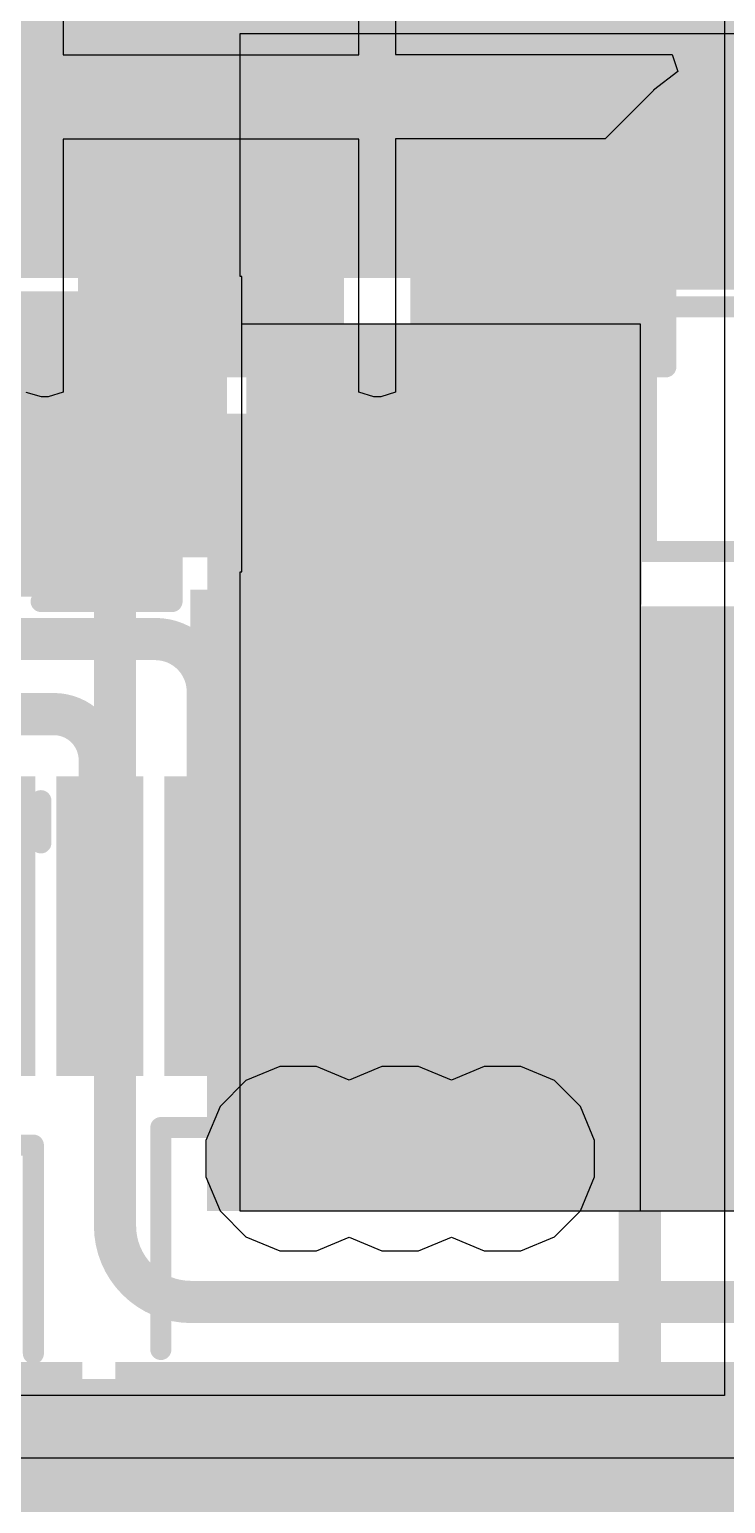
# Model space of a CAD drawing. Header units: inches. Extents: x -0.01 to 2.44, y -0.01 to 2.26.
# Drawn here: x 1.5214 to 1.6862, y 1.0444 to 1.3937 of the extents above; entities that cross this region are included whole.
import ezdxf

# ---------------------------------------------------------------- set-up
doc = ezdxf.new("R2010")
doc.units = ezdxf.units.IN
doc.header["$MEASUREMENT"] = 0
for name, color, linetype in [('Bottom Layer', 5, 'Continuous'), ('Bottom Overlay', 54, 'Continuous'), ('Bottom Paste', 16, 'Continuous'), ('Bottom Solder', 6, 'Continuous'), ('GROUND', 16, 'Continuous'), ('POWER', 76, 'Continuous'), ('SIGNAL1', 90, 'Continuous'), ('SIGNAL2', 156, 'Continuous'), ('Top Layer', 1, 'Continuous'), ('Top Overlay', 2, 'Continuous'), ('Top Paste', 8, 'Continuous'), ('Top Solder', 216, 'Continuous'), ('Via Holes', 16, 'Continuous')]:
    doc.layers.add(name, color=color, linetype=linetype)

# ---------------------------------------------------------------- blocks, each defined once
blk = doc.blocks.new('N___T___P___15')
at = {"layer": 'Top Layer'}
for points in [[(-0.0275, -0.0125), (-0.0275, 0.0125), (-0.009499999999999998, 0.0125), (-0.009500000000000001, -0.0125)], [(-0.0224998, -0.0717817), (0.0185002, -0.0717817), (0.0185002, 0.0124979), (-0.0224998, 0.0124979)], [(0.009499999999999998, -0.0125), (0.009500000000000001, 0.0125), (0.0275, 0.0125), (0.0275, -0.0125)]]:
    blk.add_hatch(color=1, dxfattribs=at).paths.add_polyline_path(points)
at = {"layer": 'Top Paste'}
for points in [[(-0.0275, -0.0125), (-0.0275, 0.0125), (-0.009499999999999998, 0.0125), (-0.009500000000000001, -0.0125)], [(0.009499999999999998, -0.0125), (0.009500000000000001, 0.0125), (0.0275, 0.0125), (0.0275, -0.0125)]]:
    blk.add_hatch(color=8, dxfattribs=at).paths.add_polyline_path(points)
blk = doc.blocks.new('TSSOP_20_B_29')
at = {"layer": 'Bottom Layer'}
for points in [[(-0.14173225, 0.1088583), (-0.14173225, 0.1214567), (-0.07874015, 0.1214567), (-0.07874015, 0.1088583)], [(0.07874015, 0.1088583), (0.07874015, 0.1214567), (0.14173225, 0.1214567), (0.14173225, 0.1088583)], [(-0.14173225, 0.0832677), (-0.14173225, 0.0958661), (-0.07874015, 0.0958661), (-0.07874015, 0.0832677)], [(0.07874015, 0.0832677), (0.07874015, 0.0958661), (0.14173225, 0.0958661), (0.14173225, 0.0832677)], [(-0.14173225, 0.0576772), (-0.14173225, 0.0702756), (-0.07874015, 0.0702756), (-0.07874015, 0.0576772)], [(0.07874015, 0.0576772), (0.07874015, 0.0702756), (0.14173225, 0.0702756), (0.14173225, 0.0576772)], [(-0.14173225, 0.0320866), (-0.14173225, 0.044685), (-0.07874015, 0.044685), (-0.07874015, 0.0320866)], [(0.07874015, 0.0320866), (0.07874015, 0.044685), (0.14173225, 0.044685), (0.14173225, 0.0320866)], [(-0.14173225, 0.006496100000000002), (-0.14173225, 0.0190945), (-0.07874015, 0.0190945), (-0.07874015, 0.006496099999999998)], [(0.07874015, 0.006496100000000002), (0.07874015, 0.0190945), (0.14173225, 0.0190945), (0.14173225, 0.006496099999999998)], [(-0.14173225, -0.0190945), (-0.14173225, -0.006496099999999998), (-0.07874015, -0.006496100000000002), (-0.07874015, -0.0190945)], [(0.07874015, -0.0190945), (0.07874015, -0.006496099999999998), (0.14173225, -0.006496100000000002), (0.14173225, -0.0190945)], [(-0.14173225, -0.044685), (-0.14173225, -0.0320866), (-0.07874015, -0.0320866), (-0.07874015, -0.044685)], [(0.07874015, -0.044685), (0.07874015, -0.0320866), (0.14173225, -0.0320866), (0.14173225, -0.044685)], [(-0.14173225, -0.0702756), (-0.14173225, -0.0576772), (-0.07874015, -0.0576772), (-0.07874015, -0.0702756)], [(0.07874015, -0.0702756), (0.07874015, -0.0576772), (0.14173225, -0.0576772), (0.14173225, -0.0702756)], [(-0.14173225, -0.0958661), (-0.14173225, -0.0832677), (-0.07874015, -0.0832677), (-0.07874015, -0.0958661)], [(0.07874015, -0.0958661), (0.07874015, -0.0832677), (0.14173225, -0.0832677), (0.14173225, -0.0958661)], [(-0.14173225, -0.1214567), (-0.14173225, -0.1088583), (-0.07874015, -0.1088583), (-0.07874015, -0.1214567)], [(0.07874015, -0.1214567), (0.07874015, -0.1088583), (0.14173225, -0.1088583), (0.14173225, -0.1214567)]]:
    blk.add_hatch(color=5, dxfattribs=at).paths.add_polyline_path(points)
at = {"layer": 'Bottom Overlay'}
blk.add_hatch(color=54, dxfattribs=at).paths.add_polyline_path([(-0.075063, -0.123), (-0.068063, -0.123), (-0.068063, -0.106), (-0.075063, -0.106)])
at = {"layer": 'Bottom Paste'}
for points in [[(-0.14173225, 0.1088583), (-0.14173225, 0.1214567), (-0.07874015, 0.1214567), (-0.07874015, 0.1088583)], [(0.07874015, 0.1088583), (0.07874015, 0.1214567), (0.14173225, 0.1214567), (0.14173225, 0.1088583)], [(-0.14173225, 0.0832677), (-0.14173225, 0.0958661), (-0.07874015, 0.0958661), (-0.07874015, 0.0832677)], [(0.07874015, 0.0832677), (0.07874015, 0.0958661), (0.14173225, 0.0958661), (0.14173225, 0.0832677)], [(-0.14173225, 0.0576772), (-0.14173225, 0.0702756), (-0.07874015, 0.0702756), (-0.07874015, 0.0576772)], [(0.07874015, 0.0576772), (0.07874015, 0.0702756), (0.14173225, 0.0702756), (0.14173225, 0.0576772)], [(-0.14173225, 0.0320866), (-0.14173225, 0.044685), (-0.07874015, 0.044685), (-0.07874015, 0.0320866)], [(0.07874015, 0.0320866), (0.07874015, 0.044685), (0.14173225, 0.044685), (0.14173225, 0.0320866)], [(-0.14173225, 0.006496100000000002), (-0.14173225, 0.0190945), (-0.07874015, 0.0190945), (-0.07874015, 0.006496099999999998)], [(0.07874015, 0.006496100000000002), (0.07874015, 0.0190945), (0.14173225, 0.0190945), (0.14173225, 0.006496099999999998)], [(-0.14173225, -0.0190945), (-0.14173225, -0.006496099999999998), (-0.07874015, -0.006496100000000002), (-0.07874015, -0.0190945)], [(0.07874015, -0.0190945), (0.07874015, -0.006496099999999998), (0.14173225, -0.006496100000000002), (0.14173225, -0.0190945)], [(-0.14173225, -0.044685), (-0.14173225, -0.0320866), (-0.07874015, -0.0320866), (-0.07874015, -0.044685)], [(0.07874015, -0.044685), (0.07874015, -0.0320866), (0.14173225, -0.0320866), (0.14173225, -0.044685)], [(-0.14173225, -0.0702756), (-0.14173225, -0.0576772), (-0.07874015, -0.0576772), (-0.07874015, -0.0702756)], [(0.07874015, -0.0702756), (0.07874015, -0.0576772), (0.14173225, -0.0576772), (0.14173225, -0.0702756)], [(-0.14173225, -0.0958661), (-0.14173225, -0.0832677), (-0.07874015, -0.0832677), (-0.07874015, -0.0958661)], [(0.07874015, -0.0958661), (0.07874015, -0.0832677), (0.14173225, -0.0832677), (0.14173225, -0.0958661)], [(-0.14173225, -0.1214567), (-0.14173225, -0.1088583), (-0.07874015, -0.1088583), (-0.07874015, -0.1214567)], [(0.07874015, -0.1214567), (0.07874015, -0.1088583), (0.14173225, -0.1088583), (0.14173225, -0.1214567)]]:
    blk.add_hatch(color=16, dxfattribs=at).paths.add_polyline_path(points)
at = {"layer": 'Bottom Solder'}
for points in [[(-0.14573225, 0.1048583), (-0.14573225, 0.1254567), (-0.07474015, 0.1254567), (-0.07474015, 0.1048583)], [(0.07474015, 0.1048583), (0.07474015, 0.1254567), (0.14573225, 0.1254567), (0.14573225, 0.1048583)], [(-0.14573225, 0.0792677), (-0.14573225, 0.0998661), (-0.07474015, 0.0998661), (-0.07474015, 0.0792677)], [(0.07474015, 0.0792677), (0.07474015, 0.0998661), (0.14573225, 0.0998661), (0.14573225, 0.0792677)], [(-0.14573225, 0.0536772), (-0.14573225, 0.0742756), (-0.07474015, 0.0742756), (-0.07474015, 0.0536772)], [(0.07474015, 0.0536772), (0.07474015, 0.0742756), (0.14573225, 0.0742756), (0.14573225, 0.0536772)], [(-0.14573225, 0.0280866), (-0.14573225, 0.048685), (-0.07474015, 0.048685), (-0.07474015, 0.0280866)], [(0.07474015, 0.0280866), (0.07474015, 0.048685), (0.14573225, 0.048685), (0.14573225, 0.0280866)], [(-0.14573225, 0.002496100000000002), (-0.14573225, 0.0230945), (-0.07474015, 0.0230945), (-0.07474015, 0.002496099999999998)], [(0.07474015, 0.002496100000000002), (0.07474015, 0.0230945), (0.14573225, 0.0230945), (0.14573225, 0.002496099999999998)], [(-0.14573225, -0.0230945), (-0.14573225, -0.002496099999999998), (-0.07474015, -0.002496100000000002), (-0.07474015, -0.0230945)], [(0.07474015, -0.0230945), (0.07474015, -0.002496099999999998), (0.14573225, -0.002496100000000002), (0.14573225, -0.0230945)], [(-0.14573225, -0.048685), (-0.14573225, -0.0280866), (-0.07474015, -0.0280866), (-0.07474015, -0.048685)], [(0.07474015, -0.048685), (0.07474015, -0.0280866), (0.14573225, -0.0280866), (0.14573225, -0.048685)], [(-0.14573225, -0.0742756), (-0.14573225, -0.0536772), (-0.07474015, -0.0536772), (-0.07474015, -0.0742756)], [(0.07474015, -0.0742756), (0.07474015, -0.0536772), (0.14573225, -0.0536772), (0.14573225, -0.0742756)], [(-0.14573225, -0.0998661), (-0.14573225, -0.0792677), (-0.07474015, -0.0792677), (-0.07474015, -0.0998661)], [(0.07474015, -0.0998661), (0.07474015, -0.0792677), (0.14573225, -0.0792677), (0.14573225, -0.0998661)], [(-0.14573225, -0.1254567), (-0.14573225, -0.1048583), (-0.07474015, -0.1048583), (-0.07474015, -0.1254567)], [(0.07474015, -0.1254567), (0.07474015, -0.1048583), (0.14573225, -0.1048583), (0.14573225, -0.1254567)]]:
    blk.add_hatch(color=6, dxfattribs=at).paths.add_polyline_path(points)
at = {"layer": 'Bottom Overlay'}
for points in [[(-0.0750631, 0.13, 0.005, 0.005, 0), (0.0769369, 0.13, 0.005, 0.005, 0)], [(-0.152563, -0.1115, 0.005, 0.005, 0), (-0.152563, -0.1215, 0.005, 0.005, 0)], [(-0.152563, -0.1115, 0.005, 0.005, 0), (-0.147563, -0.1164999, 0.005, 0.005, 0)], [(-0.147563, -0.1164999, 0.005, 0.005, 0), (-0.152563, -0.1215, 0.005, 0.005, 0)], [(-0.0750631, -0.13, 0.005, 0.005, 0), (0.0769369, -0.13, 0.005, 0.005, 0)]]:
    blk.add_lwpolyline(points, format="xyseb", dxfattribs=at)
for points in [[(-0.0763131, 0.13, 0.0025, 0.0025, 1), (-0.0738131, 0.13, 0.0025, 0.0025, 1)], [(0.0756869, 0.13, 0.0025, 0.0025, 1), (0.0781869, 0.13, 0.0025, 0.0025, 1)], [(-0.153813, -0.1115, 0.0025, 0.0025, 1), (-0.151313, -0.1115, 0.0025, 0.0025, 1)], [(-0.153813, -0.1115, 0.0025, 0.0025, 1), (-0.151313, -0.1115, 0.0025, 0.0025, 1)], [(-0.148813, -0.1164999, 0.0025, 0.0025, 1), (-0.146313, -0.1164999, 0.0025, 0.0025, 1)], [(-0.148813, -0.1164999, 0.0025, 0.0025, 1), (-0.146313, -0.1164999, 0.0025, 0.0025, 1)], [(-0.153813, -0.1215, 0.0025, 0.0025, 1), (-0.151313, -0.1215, 0.0025, 0.0025, 1)], [(-0.153813, -0.1215, 0.0025, 0.0025, 1), (-0.151313, -0.1215, 0.0025, 0.0025, 1)], [(-0.0763131, -0.13, 0.0025, 0.0025, 1), (-0.0738131, -0.13, 0.0025, 0.0025, 1)], [(0.0756869, -0.13, 0.0025, 0.0025, 1), (0.0781869, -0.13, 0.0025, 0.0025, 1)]]:
    blk.add_lwpolyline(points, format="xyseb", close=True, dxfattribs=at)
blk = doc.blocks.new('RES_0805_38')
at = {"layer": 'Top Layer'}
for points in [[(-0.06, 0.025), (-0.02, 0.025), (-0.02, -0.025), (-0.06, -0.025)], [(0.02, 0.025), (0.06, 0.025), (0.06, -0.025), (0.02, -0.025)]]:
    blk.add_hatch(color=1, dxfattribs=at).paths.add_polyline_path(points)
at = {"layer": 'Top Paste'}
for points in [[(-0.06, 0.025), (-0.02, 0.025), (-0.02, -0.025), (-0.06, -0.025)], [(0.02, 0.025), (0.06, 0.025), (0.06, -0.025), (0.02, -0.025)]]:
    blk.add_hatch(color=8, dxfattribs=at).paths.add_polyline_path(points)
at = {"layer": 'Top Solder'}
for points in [[(-0.064, 0.029), (-0.016, 0.029), (-0.016, -0.029), (-0.064, -0.029)], [(0.016, 0.029), (0.064, 0.029), (0.064, -0.029), (0.016, -0.029)]]:
    blk.add_hatch(color=216, dxfattribs=at).paths.add_polyline_path(points)
at = {"layer": 'Top Overlay'}
for points in [[(-0.064, -0.029, 0.005, 0.005, 0), (-0.064, 0.029, 0.005, 0.005, 0)], [(-0.064, 0.029, 0.005, 0.005, 0), (0.064, 0.029, 0.005, 0.005, 0)], [(0.064, -0.029, 0.005, 0.005, 0), (0.064, 0.029, 0.005, 0.005, 0)], [(-0.064, -0.029, 0.005, 0.005, 0), (0.064, -0.029, 0.005, 0.005, 0)]]:
    blk.add_lwpolyline(points, format="xyseb", dxfattribs=at)
for points in [[(-0.06525, 0.029, 0.0025, 0.0025, 1), (-0.06275, 0.029, 0.0025, 0.0025, 1)], [(-0.06525, 0.029, 0.0025, 0.0025, 1), (-0.06275, 0.029, 0.0025, 0.0025, 1)], [(0.06275, 0.029, 0.0025, 0.0025, 1), (0.06525, 0.029, 0.0025, 0.0025, 1)], [(0.06275, 0.029, 0.0025, 0.0025, 1), (0.06525, 0.029, 0.0025, 0.0025, 1)], [(-0.06525, -0.029, 0.0025, 0.0025, 1), (-0.06275, -0.029, 0.0025, 0.0025, 1)], [(-0.06525, -0.029, 0.0025, 0.0025, 1), (-0.06275, -0.029, 0.0025, 0.0025, 1)], [(0.06275, -0.029, 0.0025, 0.0025, 1), (0.06525, -0.029, 0.0025, 0.0025, 1)], [(0.06275, -0.029, 0.0025, 0.0025, 1), (0.06525, -0.029, 0.0025, 0.0025, 1)]]:
    blk.add_lwpolyline(points, format="xyseb", close=True, dxfattribs=at)
blk = doc.blocks.new('R___0805_40')
at = {"layer": 'Top Layer'}
for points in [[(-0.06, 0.025), (-0.02, 0.025), (-0.02, -0.025), (-0.06, -0.025)], [(0.02, 0.025), (0.06, 0.025), (0.06, -0.025), (0.02, -0.025)]]:
    blk.add_hatch(color=1, dxfattribs=at).paths.add_polyline_path(points)
at = {"layer": 'Top Paste'}
for points in [[(-0.06, 0.025), (-0.02, 0.025), (-0.02, -0.025), (-0.06, -0.025)], [(0.02, 0.025), (0.06, 0.025), (0.06, -0.025), (0.02, -0.025)]]:
    blk.add_hatch(color=8, dxfattribs=at).paths.add_polyline_path(points)
at = {"layer": 'Top Solder'}
for points in [[(-0.064, 0.029), (-0.016, 0.029), (-0.016, -0.029), (-0.064, -0.029)], [(0.016, 0.029), (0.064, 0.029), (0.064, -0.029), (0.016, -0.029)]]:
    blk.add_hatch(color=216, dxfattribs=at).paths.add_polyline_path(points)
at = {"layer": 'Top Overlay'}
for points in [[(-0.064, 0.029, 0.005, 0.005, 0), (-0.064, -0.029, 0.005, 0.005, 0)], [(0.064, 0.029, 0.005, 0.005, 0), (-0.064, 0.029, 0.005, 0.005, 0)], [(0.064, 0.029, 0.005, 0.005, 0), (0.064, -0.029, 0.005, 0.005, 0)], [(0.064, -0.029, 0.005, 0.005, 0), (-0.064, -0.029, 0.005, 0.005, 0)]]:
    blk.add_lwpolyline(points, format="xyseb", dxfattribs=at)
for points in [[(-0.06525, 0.029, 0.0025, 0.0025, 1), (-0.06275, 0.029, 0.0025, 0.0025, 1)], [(-0.06525, 0.029, 0.0025, 0.0025, 1), (-0.06275, 0.029, 0.0025, 0.0025, 1)], [(0.06275, 0.029, 0.0025, 0.0025, 1), (0.06525, 0.029, 0.0025, 0.0025, 1)], [(0.06275, 0.029, 0.0025, 0.0025, 1), (0.06525, 0.029, 0.0025, 0.0025, 1)], [(-0.06525, -0.029, 0.0025, 0.0025, 1), (-0.06275, -0.029, 0.0025, 0.0025, 1)], [(-0.06525, -0.029, 0.0025, 0.0025, 1), (-0.06275, -0.029, 0.0025, 0.0025, 1)], [(0.06275, -0.029, 0.0025, 0.0025, 1), (0.06525, -0.029, 0.0025, 0.0025, 1)], [(0.06275, -0.029, 0.0025, 0.0025, 1), (0.06525, -0.029, 0.0025, 0.0025, 1)]]:
    blk.add_lwpolyline(points, format="xyseb", close=True, dxfattribs=at)
blk = doc.blocks.new('RES_0805_B_43')
at = {"layer": 'Bottom Layer'}
for points in [[(-0.06, 0.025), (-0.02, 0.025), (-0.02, -0.025), (-0.06, -0.025)], [(0.02, 0.025), (0.06, 0.025), (0.06, -0.025), (0.02, -0.025)]]:
    blk.add_hatch(color=5, dxfattribs=at).paths.add_polyline_path(points)
at = {"layer": 'Bottom Paste'}
for points in [[(-0.06, 0.025), (-0.02, 0.025), (-0.02, -0.025), (-0.06, -0.025)], [(0.02, 0.025), (0.06, 0.025), (0.06, -0.025), (0.02, -0.025)]]:
    blk.add_hatch(color=16, dxfattribs=at).paths.add_polyline_path(points)
at = {"layer": 'Bottom Solder'}
for points in [[(-0.064, 0.029), (-0.016, 0.029), (-0.016, -0.029), (-0.064, -0.029)], [(0.016, 0.029), (0.064, 0.029), (0.064, -0.029), (0.016, -0.029)]]:
    blk.add_hatch(color=6, dxfattribs=at).paths.add_polyline_path(points)
at = {"layer": 'Bottom Overlay'}
for points in [[(-0.064, -0.029, 0.005, 0.005, 0), (-0.064, 0.029, 0.005, 0.005, 0)], [(0.064, 0.029, 0.005, 0.005, 0), (-0.064, 0.029, 0.005, 0.005, 0)], [(0.064, -0.029, 0.005, 0.005, 0), (0.064, 0.029, 0.005, 0.005, 0)], [(0.064, -0.029, 0.005, 0.005, 0), (-0.064, -0.029, 0.005, 0.005, 0)]]:
    blk.add_lwpolyline(points, format="xyseb", dxfattribs=at)
for points in [[(-0.06525, 0.029, 0.0025, 0.0025, 1), (-0.06275, 0.029, 0.0025, 0.0025, 1)], [(-0.06525, 0.029, 0.0025, 0.0025, 1), (-0.06275, 0.029, 0.0025, 0.0025, 1)], [(0.06275, 0.029, 0.0025, 0.0025, 1), (0.06525, 0.029, 0.0025, 0.0025, 1)], [(0.06275, 0.029, 0.0025, 0.0025, 1), (0.06525, 0.029, 0.0025, 0.0025, 1)], [(-0.06525, -0.029, 0.0025, 0.0025, 1), (-0.06275, -0.029, 0.0025, 0.0025, 1)], [(-0.06525, -0.029, 0.0025, 0.0025, 1), (-0.06275, -0.029, 0.0025, 0.0025, 1)], [(0.06275, -0.029, 0.0025, 0.0025, 1), (0.06525, -0.029, 0.0025, 0.0025, 1)], [(0.06275, -0.029, 0.0025, 0.0025, 1), (0.06525, -0.029, 0.0025, 0.0025, 1)]]:
    blk.add_lwpolyline(points, format="xyseb", close=True, dxfattribs=at)
blk = doc.blocks.new('RES_0805_B_45')
at = {"layer": 'Bottom Layer'}
for points in [[(-0.06, 0.025), (-0.02, 0.025), (-0.02, -0.025), (-0.06, -0.025)], [(0.02, 0.025), (0.06, 0.025), (0.06, -0.025), (0.02, -0.025)]]:
    blk.add_hatch(color=5, dxfattribs=at).paths.add_polyline_path(points)
at = {"layer": 'Bottom Paste'}
for points in [[(-0.06, 0.025), (-0.02, 0.025), (-0.02, -0.025), (-0.06, -0.025)], [(0.02, 0.025), (0.06, 0.025), (0.06, -0.025), (0.02, -0.025)]]:
    blk.add_hatch(color=16, dxfattribs=at).paths.add_polyline_path(points)
at = {"layer": 'Bottom Solder'}
for points in [[(-0.064, 0.029), (-0.016, 0.029), (-0.016, -0.029), (-0.064, -0.029)], [(0.016, 0.029), (0.064, 0.029), (0.064, -0.029), (0.016, -0.029)]]:
    blk.add_hatch(color=6, dxfattribs=at).paths.add_polyline_path(points)
at = {"layer": 'Bottom Overlay'}
for points in [[(-0.064, -0.029, 0.005, 0.005, 0), (-0.064, 0.029, 0.005, 0.005, 0)], [(0.064, 0.029, 0.005, 0.005, 0), (-0.064, 0.029, 0.005, 0.005, 0)], [(0.064, -0.029, 0.005, 0.005, 0), (0.064, 0.029, 0.005, 0.005, 0)], [(0.064, -0.029, 0.005, 0.005, 0), (-0.064, -0.029, 0.005, 0.005, 0)]]:
    blk.add_lwpolyline(points, format="xyseb", dxfattribs=at)
for points in [[(-0.06525, 0.029, 0.0025, 0.0025, 1), (-0.06275, 0.029, 0.0025, 0.0025, 1)], [(-0.06525, 0.029, 0.0025, 0.0025, 1), (-0.06275, 0.029, 0.0025, 0.0025, 1)], [(0.06275, 0.029, 0.0025, 0.0025, 1), (0.06525, 0.029, 0.0025, 0.0025, 1)], [(0.06275, 0.029, 0.0025, 0.0025, 1), (0.06525, 0.029, 0.0025, 0.0025, 1)], [(-0.06525, -0.029, 0.0025, 0.0025, 1), (-0.06275, -0.029, 0.0025, 0.0025, 1)], [(-0.06525, -0.029, 0.0025, 0.0025, 1), (-0.06275, -0.029, 0.0025, 0.0025, 1)], [(0.06275, -0.029, 0.0025, 0.0025, 1), (0.06525, -0.029, 0.0025, 0.0025, 1)], [(0.06275, -0.029, 0.0025, 0.0025, 1), (0.06525, -0.029, 0.0025, 0.0025, 1)]]:
    blk.add_lwpolyline(points, format="xyseb", close=True, dxfattribs=at)
blk = doc.blocks.new('TO_252_2L_80')
at = {"layer": 'Top Layer'}
blk.add_hatch(color=1, dxfattribs=at).paths.add_polyline_path([(-0.1377953, 0.2736221), (0.1377953, 0.2736221), (0.1377953, -0.0019685), (-0.1377953, -0.0019685)])
at = {"layer": 'Top Paste'}
blk.add_hatch(color=8, dxfattribs=at).paths.add_polyline_path([(-0.1377953, 0.2736221), (0.1377953, 0.2736221), (0.1377953, -0.0019685), (-0.1377953, -0.0019685)])
at = {"layer": 'Top Solder'}
blk.add_hatch(color=216, dxfattribs=at).paths.add_polyline_path([(-0.1417953, 0.2776221), (0.1417953, 0.2776221), (0.1417953, -0.0059685), (-0.1417953, -0.0059685)])
at = {"layer": 'Top Overlay'}
for points in [[(-0.130224, -0.008, 0.005, 0.005, 0), (-0.130224, -0.0573664, 0.005, 0.005, 0)], [(-0.11, -0.0573664, 0.005, 0.005, 0), (-0.130224, -0.0573664, 0.005, 0.005, 0)], [(-0.132, -0.129, 0.005, 0.005, 0), (-0.132, -0.139, 0.005, 0.005, 0)], [(-0.127, -0.134, 0.005, 0.005, 0), (-0.132, -0.129, 0.005, 0.005, 0)], [(-0.127, -0.134, 0.005, 0.005, 0), (-0.132, -0.139, 0.005, 0.005, 0)]]:
    blk.add_lwpolyline(points, format="xyseb", dxfattribs=at)
for points in [[(-0.131474, -0.008, 0.0025, 0.0025, 1), (-0.128974, -0.008, 0.0025, 0.0025, 1)], [(-0.131474, -0.0573664, 0.0025, 0.0025, 1), (-0.128974, -0.0573664, 0.0025, 0.0025, 1)], [(-0.131474, -0.0573664, 0.0025, 0.0025, 1), (-0.128974, -0.0573664, 0.0025, 0.0025, 1)], [(-0.13325, -0.129, 0.0025, 0.0025, 1), (-0.13075, -0.129, 0.0025, 0.0025, 1)], [(-0.13325, -0.129, 0.0025, 0.0025, 1), (-0.13075, -0.129, 0.0025, 0.0025, 1)], [(-0.12825, -0.134, 0.0025, 0.0025, 1), (-0.12575, -0.134, 0.0025, 0.0025, 1)], [(-0.12825, -0.134, 0.0025, 0.0025, 1), (-0.12575, -0.134, 0.0025, 0.0025, 1)], [(-0.13325, -0.139, 0.0025, 0.0025, 1), (-0.13075, -0.139, 0.0025, 0.0025, 1)], [(-0.13325, -0.139, 0.0025, 0.0025, 1), (-0.13075, -0.139, 0.0025, 0.0025, 1)]]:
    blk.add_lwpolyline(points, format="xyseb", close=True, dxfattribs=at)
blk = doc.blocks.new('TO_252_2L_81')
at = {"layer": 'Top Layer'}
for points in [[(-0.1377953, 0.2736221), (0.1377953, 0.2736221), (0.1377953, -0.0019685), (-0.1377953, -0.0019685)], [(0.06102365, -0.0866142), (0.12007875, -0.0866142), (0.12007875, -0.1850394), (0.06102365, -0.1850394)]]:
    blk.add_hatch(color=1, dxfattribs=at).paths.add_polyline_path(points)
at = {"layer": 'Top Paste'}
for points in [[(-0.1377953, 0.2736221), (0.1377953, 0.2736221), (0.1377953, -0.0019685), (-0.1377953, -0.0019685)], [(0.06102365, -0.0866142), (0.12007875, -0.0866142), (0.12007875, -0.1850394), (0.06102365, -0.1850394)]]:
    blk.add_hatch(color=8, dxfattribs=at).paths.add_polyline_path(points)
at = {"layer": 'Top Solder'}
for points in [[(-0.1417953, 0.2776221), (0.1417953, 0.2776221), (0.1417953, -0.0059685), (-0.1417953, -0.0059685)], [(0.05702365, -0.0826142), (0.12407875, -0.0826142), (0.12407875, -0.1890394), (0.05702365, -0.1890394)]]:
    blk.add_hatch(color=216, dxfattribs=at).paths.add_polyline_path(points)
at = {"layer": 'Top Overlay'}
for points in [[(0.1310464, -0.0089408, 0.005, 0.005, 0), (0.1310464, -0.0615264, 0.005, 0.005, 0)], [(0.1310464, -0.0615264, 0.005, 0.005, 0), (0.11, -0.0615264, 0.005, 0.005, 0)], [(0.053, -0.064, 0.005, 0.005, 0), (-0.056, -0.064, 0.005, 0.005, 0)]]:
    blk.add_lwpolyline(points, format="xyseb", dxfattribs=at)
for points in [[(0.1297964, -0.0089408, 0.0025, 0.0025, 1), (0.1322964, -0.0089408, 0.0025, 0.0025, 1)], [(0.10875, -0.0615264, 0.0025, 0.0025, 1), (0.11125, -0.0615264, 0.0025, 0.0025, 1)], [(0.1297964, -0.0615264, 0.0025, 0.0025, 1), (0.1322964, -0.0615264, 0.0025, 0.0025, 1)], [(0.1297964, -0.0615264, 0.0025, 0.0025, 1), (0.1322964, -0.0615264, 0.0025, 0.0025, 1)], [(0.05175, -0.064, 0.0025, 0.0025, 1), (0.05425, -0.064, 0.0025, 0.0025, 1)]]:
    blk.add_lwpolyline(points, format="xyseb", close=True, dxfattribs=at)
blk = doc.blocks.new('C___0603_B_113')
at = {"layer": 'Bottom Layer'}
for points in [[(-0.045, -0.0175), (-0.045, 0.0175), (-0.015, 0.0175), (-0.015, -0.0175)], [(0.015, -0.0175), (0.015, 0.0175), (0.045, 0.0175), (0.045, -0.0175)]]:
    blk.add_hatch(color=5, dxfattribs=at).paths.add_polyline_path(points)
at = {"layer": 'Bottom Paste'}
for points in [[(-0.045, -0.0175), (-0.045, 0.0175), (-0.015, 0.0175), (-0.015, -0.0175)], [(0.015, -0.0175), (0.015, 0.0175), (0.045, 0.0175), (0.045, -0.0175)]]:
    blk.add_hatch(color=16, dxfattribs=at).paths.add_polyline_path(points)
at = {"layer": 'Bottom Solder'}
for points in [[(-0.0473622, -0.0198622), (-0.0473622, 0.0198622), (-0.0126378, 0.0198622), (-0.0126378, -0.0198622)], [(0.0126378, -0.0198622), (0.0126378, 0.0198622), (0.0473622, 0.0198622), (0.0473622, -0.0198622)]]:
    blk.add_hatch(color=6, dxfattribs=at).paths.add_polyline_path(points)
at = {"layer": 'Bottom Overlay'}
for points in [[(-0.018, 0.021, 0.005, 0.005, 0), (-0.049, 0.021, 0.005, 0.005, 0)], [(-0.049, 0.021, 0.005, 0.005, 0), (-0.049, -0.021, 0.005, 0.005, 0)], [(0.049, 0.021, 0.005, 0.005, 0), (0.018, 0.021, 0.005, 0.005, 0)], [(0.049, 0.021, 0.005, 0.005, 0), (0.049, -0.021, 0.005, 0.005, 0)], [(-0.018, -0.021, 0.005, 0.005, 0), (-0.049, -0.021, 0.005, 0.005, 0)], [(0.049, -0.021, 0.005, 0.005, 0), (0.018, -0.021, 0.005, 0.005, 0)]]:
    blk.add_lwpolyline(points, format="xyseb", dxfattribs=at)
for points in [[(-0.05025, 0.021, 0.0025, 0.0025, 1), (-0.04775, 0.021, 0.0025, 0.0025, 1)], [(-0.05025, 0.021, 0.0025, 0.0025, 1), (-0.04775, 0.021, 0.0025, 0.0025, 1)], [(-0.01925, 0.021, 0.0025, 0.0025, 1), (-0.01675, 0.021, 0.0025, 0.0025, 1)], [(0.01675, 0.021, 0.0025, 0.0025, 1), (0.01925, 0.021, 0.0025, 0.0025, 1)], [(0.04775, 0.021, 0.0025, 0.0025, 1), (0.05025, 0.021, 0.0025, 0.0025, 1)], [(0.04775, 0.021, 0.0025, 0.0025, 1), (0.05025, 0.021, 0.0025, 0.0025, 1)], [(-0.05025, -0.021, 0.0025, 0.0025, 1), (-0.04775, -0.021, 0.0025, 0.0025, 1)], [(-0.05025, -0.021, 0.0025, 0.0025, 1), (-0.04775, -0.021, 0.0025, 0.0025, 1)], [(-0.01925, -0.021, 0.0025, 0.0025, 1), (-0.01675, -0.021, 0.0025, 0.0025, 1)], [(0.01675, -0.021, 0.0025, 0.0025, 1), (0.01925, -0.021, 0.0025, 0.0025, 1)], [(0.04775, -0.021, 0.0025, 0.0025, 1), (0.05025, -0.021, 0.0025, 0.0025, 1)], [(0.04775, -0.021, 0.0025, 0.0025, 1), (0.05025, -0.021, 0.0025, 0.0025, 1)]]:
    blk.add_lwpolyline(points, format="xyseb", close=True, dxfattribs=at)
blk = doc.blocks.new('C___0603_B_114')
at = {"layer": 'Bottom Layer'}
for points in [[(-0.045, -0.0175), (-0.045, 0.0175), (-0.015, 0.0175), (-0.015, -0.0175)], [(0.015, -0.0175), (0.015, 0.0175), (0.045, 0.0175), (0.045, -0.0175)]]:
    blk.add_hatch(color=5, dxfattribs=at).paths.add_polyline_path(points)
at = {"layer": 'Bottom Paste'}
for points in [[(-0.045, -0.0175), (-0.045, 0.0175), (-0.015, 0.0175), (-0.015, -0.0175)], [(0.015, -0.0175), (0.015, 0.0175), (0.045, 0.0175), (0.045, -0.0175)]]:
    blk.add_hatch(color=16, dxfattribs=at).paths.add_polyline_path(points)
at = {"layer": 'Bottom Solder'}
for points in [[(-0.0473622, -0.0198622), (-0.0473622, 0.0198622), (-0.0126378, 0.0198622), (-0.0126378, -0.0198622)], [(0.0126378, -0.0198622), (0.0126378, 0.0198622), (0.0473622, 0.0198622), (0.0473622, -0.0198622)]]:
    blk.add_hatch(color=6, dxfattribs=at).paths.add_polyline_path(points)
at = {"layer": 'Bottom Overlay'}
for points in [[(-0.018, 0.021, 0.005, 0.005, 0), (-0.049, 0.021, 0.005, 0.005, 0)], [(-0.049, 0.021, 0.005, 0.005, 0), (-0.049, -0.021, 0.005, 0.005, 0)], [(0.049, 0.021, 0.005, 0.005, 0), (0.018, 0.021, 0.005, 0.005, 0)], [(0.049, 0.021, 0.005, 0.005, 0), (0.049, -0.021, 0.005, 0.005, 0)], [(-0.018, -0.021, 0.005, 0.005, 0), (-0.049, -0.021, 0.005, 0.005, 0)], [(0.049, -0.021, 0.005, 0.005, 0), (0.018, -0.021, 0.005, 0.005, 0)]]:
    blk.add_lwpolyline(points, format="xyseb", dxfattribs=at)
for points in [[(-0.05025, 0.021, 0.0025, 0.0025, 1), (-0.04775, 0.021, 0.0025, 0.0025, 1)], [(-0.05025, 0.021, 0.0025, 0.0025, 1), (-0.04775, 0.021, 0.0025, 0.0025, 1)], [(-0.01925, 0.021, 0.0025, 0.0025, 1), (-0.01675, 0.021, 0.0025, 0.0025, 1)], [(0.01675, 0.021, 0.0025, 0.0025, 1), (0.01925, 0.021, 0.0025, 0.0025, 1)], [(0.04775, 0.021, 0.0025, 0.0025, 1), (0.05025, 0.021, 0.0025, 0.0025, 1)], [(0.04775, 0.021, 0.0025, 0.0025, 1), (0.05025, 0.021, 0.0025, 0.0025, 1)], [(-0.05025, -0.021, 0.0025, 0.0025, 1), (-0.04775, -0.021, 0.0025, 0.0025, 1)], [(-0.05025, -0.021, 0.0025, 0.0025, 1), (-0.04775, -0.021, 0.0025, 0.0025, 1)], [(-0.01925, -0.021, 0.0025, 0.0025, 1), (-0.01675, -0.021, 0.0025, 0.0025, 1)], [(0.01675, -0.021, 0.0025, 0.0025, 1), (0.01925, -0.021, 0.0025, 0.0025, 1)], [(0.04775, -0.021, 0.0025, 0.0025, 1), (0.05025, -0.021, 0.0025, 0.0025, 1)], [(0.04775, -0.021, 0.0025, 0.0025, 1), (0.05025, -0.021, 0.0025, 0.0025, 1)]]:
    blk.add_lwpolyline(points, format="xyseb", close=True, dxfattribs=at)

msp = doc.modelspace()

# ---------------------------------------------------------------- hatches: boundary and pattern name
at = {"layer": 'Bottom Layer'}
h = msp.add_hatch(color=5, dxfattribs=at)
edge = h.paths.add_edge_path()
edge.add_arc((1.585, 1.1261256), 0.011811, 0, 360)
h = msp.add_hatch(color=5, dxfattribs=at)
edge = h.paths.add_edge_path()
edge.add_arc((1.609209, 1.1261256), 0.011811, 0, 360)
h = msp.add_hatch(color=5, dxfattribs=at)
edge = h.paths.add_edge_path()
edge.add_arc((1.633418, 1.1261256), 0.011811, 0, 360)
at = {"layer": 'GROUND'}
h = msp.add_hatch(color=16, dxfattribs=at)
edge = h.paths.add_edge_path()
edge.add_arc((1.585, 1.1261256), 0.011811, 0, 360)
h = msp.add_hatch(color=16, dxfattribs=at)
edge = h.paths.add_edge_path()
edge.add_arc((1.609209, 1.1261256), 0.011811, 0, 360)
h = msp.add_hatch(color=16, dxfattribs=at)
edge = h.paths.add_edge_path()
edge.add_arc((1.633418, 1.1261256), 0.011811, 0, 360)
at = {"layer": 'POWER'}
h = msp.add_hatch(color=76, dxfattribs=at)
edge = h.paths.add_edge_path()
edge.add_arc((1.585, 1.1261256), 0.011811, 0, 360)
h = msp.add_hatch(color=76, dxfattribs=at)
edge = h.paths.add_edge_path()
edge.add_arc((1.609209, 1.1261256), 0.011811, 0, 360)
h = msp.add_hatch(color=76, dxfattribs=at)
edge = h.paths.add_edge_path()
edge.add_arc((1.633418, 1.1261256), 0.011811, 0, 360)
at = {"layer": 'SIGNAL1'}
h = msp.add_hatch(color=90, dxfattribs=at)
edge = h.paths.add_edge_path()
edge.add_arc((1.585, 1.1261256), 0.011811, 0, 360)
h = msp.add_hatch(color=90, dxfattribs=at)
edge = h.paths.add_edge_path()
edge.add_arc((1.609209, 1.1261256), 0.011811, 0, 360)
h = msp.add_hatch(color=90, dxfattribs=at)
edge = h.paths.add_edge_path()
edge.add_arc((1.633418, 1.1261256), 0.011811, 0, 360)
at = {"layer": 'SIGNAL2'}
h = msp.add_hatch(color=156, dxfattribs=at)
edge = h.paths.add_edge_path()
edge.add_arc((1.585, 1.1261256), 0.011811, 0, 360)
h = msp.add_hatch(color=156, dxfattribs=at)
edge = h.paths.add_edge_path()
edge.add_arc((1.609209, 1.1261256), 0.011811, 0, 360)
h = msp.add_hatch(color=156, dxfattribs=at)
edge = h.paths.add_edge_path()
edge.add_arc((1.633418, 1.1261256), 0.011811, 0, 360)
at = {"layer": 'Top Layer'}
for points in [[(1.4490404, 1.3348425), (1.6871102, 1.3348425), (1.6871102, 1.4037019), (1.4490404, 1.4037019)], [(1.626, 1.3320456), (1.758892, 1.3320456), (1.758892, 1.3927604), (1.626, 1.3927604)], [(1.5727188, 1.1585827), (1.666, 1.1585827), (1.666, 1.3239999), (1.5727188, 1.3239999)], [(1.5634646, 1.1137008), (1.6949204, 1.1137008), (1.6949204, 1.2570078), (1.5634646, 1.2570078)], [(1.2542795, 0.7983464), (1.8313387, 0.7983464), (1.8313387, 1.073937), (1.2542795, 1.073937)]]:
    msp.add_hatch(color=1, dxfattribs=at).paths.add_polyline_path(points)
h = msp.add_hatch(color=1, dxfattribs=at)
edge = h.paths.add_edge_path()
edge.add_arc((1.585, 1.1261256), 0.011811, 0, 360)
h = msp.add_hatch(color=1, dxfattribs=at)
edge = h.paths.add_edge_path()
edge.add_arc((1.609209, 1.1261256), 0.011811, 0, 360)
h = msp.add_hatch(color=1, dxfattribs=at)
edge = h.paths.add_edge_path()
edge.add_arc((1.633418, 1.1261256), 0.011811, 0, 360)
at = {"layer": 'Via Holes'}
h = msp.add_hatch(color=7, dxfattribs=at)
edge = h.paths.add_edge_path()
edge.add_arc((1.585, 1.1261256), 0.0059055, 0, 360)
h = msp.add_hatch(color=7, dxfattribs=at)
edge = h.paths.add_edge_path()
edge.add_arc((1.609209, 1.1261256), 0.0059055, 0, 360)
h = msp.add_hatch(color=7, dxfattribs=at)
edge = h.paths.add_edge_path()
edge.add_arc((1.633418, 1.1261256), 0.0059055, 0, 360)

# ---------------------------------------------------------------- linework, layer by layer
at = {"layer": 'Bottom Layer'}
for p, q in [((1.5293701, 1.4477604), (1.5293701, 1.3877604)), ((1.5993701, 1.3877604), (1.5993701, 1.4477604)), ((1.6081103, 1.4477875), (1.6081103, 1.3877875)), ((1.5293701, 1.3877604), (1.5993701, 1.3877604)), ((1.6081103, 1.3877875), (1.6735964, 1.3877875)), ((1.6735964, 1.3877875), (1.6749542, 1.3837875)), ((1.6749542, 1.3837875), (1.6691534, 1.3793363)), ((1.6692271, 1.3792589), (1.6577558, 1.3677875)), ((1.6691534, 1.3793363), (1.6692274, 1.3792622)), ((1.6692274, 1.3792622), (1.6692271, 1.3792589)), ((1.5993701, 1.3677604), (1.5293701, 1.3677604)), ((1.5293701, 1.3677604), (1.5293701, 1.3077605)), ((1.5993701, 1.3077605), (1.5993701, 1.3677604)), ((1.6577558, 1.3677875), (1.6081103, 1.3677875)), ((1.6081103, 1.3677875), (1.6081103, 1.3098828)), ((1.5241877, 1.3066654), (1.5206299, 1.3077333)), ((1.5258236, 1.3066654), (1.5241877, 1.3066654)), ((1.5293701, 1.3077605), (1.5258236, 1.3066654)), ((1.6029166, 1.3066654), (1.5993701, 1.3077605)), ((1.604575, 1.3066654), (1.6029166, 1.3066654)), ((1.6081102, 1.3077876), (1.604575, 1.3066654)), ((1.6081103, 1.3098828), (1.6081102, 1.3077876))]:
    msp.add_line(p, q, dxfattribs=at)
for points in [[(1.6800416, 1.3684445, 0.01, 0.01, -0.1988698689702487), (1.7023587, 1.3776864, 0.01, 0.01, 0)], [(1.6631103, 1.3515131, 0.01, 0.01, 0), (1.6800416, 1.3684445, 0.01, 0.01, 0)], [(1.6431103, 1.3377875, 0.01, 0.01, 0), (1.6631103, 1.3515131, 0.01, 0.01, 0)], [(1.5643701, 1.3377604, 0.01, 0.01, 0), (1.5654568, 1.3377604, 0.01, 0.01, 0)], [(1.5654568, 1.3377604, 0.01, 0.01, 0), (1.5804568, 1.3227604, 0.01, 0.01, 0)], [(1.6431103, 1.3377875, 0.01, 0.01, 0), (1.645, 1.3358978, 0.01, 0.01, 0)], [(1.645, 1.2791654, 0.01, 0.01, 0), (1.645, 1.3358978, 0.01, 0.01, 0)], [(1.5804568, 1.2791654, 0.01, 0.01, 0), (1.5804568, 1.3227604, 0.01, 0.01, 0)], [(1.5361417, 1.2791654, 0.01, 0.01, 0), (1.5804568, 1.2791654, 0.01, 0.01, 0)], [(1.5804568, 1.2791654, 0.01, 0.01, 0), (1.585, 1.2791654, 0.01, 0.01, 0)], [(1.585, 1.2791654, 0.01, 0.01, -0.4142135623730951), (1.5892047, 1.2749607, 0.01, 0.01, 0)], [(1.6392036, 1.2666654, 0.01, 0.01, 0), (1.645, 1.2791654, 0.01, 0.01, 0)], [(1.5892047, 1.1812362, 0.01, 0.01, 0), (1.5892047, 1.2749607, 0.01, 0.01, 0)], [(1.633564, 1.2643549, 0.01, 0.01, 0), (1.6390612, 1.2666037, 0.01, 0.01, 0)], [(1.6390612, 1.2666037, 0.01, 0.01, 0), (1.6392036, 1.2666654, 0.01, 0.01, 0)], [(1.6147953, 1.2363989, 0.01, 0.01, -0.3045475078314062), (1.633564, 1.264355, 0.01, 0.01, 0)], [(1.5109484, 1.24928, 0.01, 0.01, 0), (1.5511592, 1.24928, 0.01, 0.01, 0)], [(1.5511592, 1.24928, 0.01, 0.01, -0.4142135623730951), (1.5636142, 1.236825, 0.01, 0.01, 0)], [(1.5636142, 1.1812362, 0.01, 0.01, 0), (1.5636142, 1.236825, 0.01, 0.01, 0)], [(1.6147953, 1.1812362, 0.01, 0.01, 0), (1.6147953, 1.2363989, 0.01, 0.01, 0)], [(1.6403858, 1.2255462, 0.01, 0.01, -0.4142135623730951), (1.6528408, 1.2380012, 0.01, 0.01, 0)], [(1.6528408, 1.2380012, 0.01, 0.01, 0), (1.7110868, 1.2380012, 0.01, 0.01, 0)], [(1.430327, 1.2314924, 0.01, 0.01, 0), (1.5271328, 1.2314924, 0.01, 0.01, 0)], [(1.5271328, 1.2314924, 0.01, 0.01, -0.4142135623730951), (1.5380236, 1.2206016, 0.01, 0.01, 0)], [(1.6403858, 1.1812362, 0.01, 0.01, 0), (1.6403858, 1.2255462, 0.01, 0.01, 0)], [(1.5380236, 1.1812362, 0.01, 0.01, 0), (1.5380236, 1.2206016, 0.01, 0.01, 0)], [(1.6659764, 1.077803, 0.01, 0.01, 0), (1.6659764, 1.1812362, 0.01, 0.01, 0)], [(1.6659764, 1.077803, 0.01, 0.01, -0.4142135623730951), (1.6496302, 1.0614568, 0.01, 0.01, 0)], [(1.4363109, 1.0614568, 0.01, 0.01, 0), (1.6496302, 1.0614568, 0.01, 0.01, 0)], [(1.6915669, 1.0495625, 0.01, 0.01, -0.4142135623730951), (1.6751474, 1.033143, 0.01, 0.01, 0)]]:
    msp.add_lwpolyline(points, format="xyseb", dxfattribs=at)
for points in [[(1.6775416, 1.3684445, 0.005, 0.005, 1), (1.6825416, 1.3684445, 0.005, 0.005, 1)], [(1.6775416, 1.3684445, 0.005, 0.005, 1), (1.6825416, 1.3684445, 0.005, 0.005, 1)], [(1.6606103, 1.3515131, 0.005, 0.005, 1), (1.6656103, 1.3515131, 0.005, 0.005, 1)], [(1.6606103, 1.3515131, 0.005, 0.005, 1), (1.6656103, 1.3515131, 0.005, 0.005, 1)], [(1.5618701, 1.3377604, 0.005, 0.005, 1), (1.5668701, 1.3377604, 0.005, 0.005, 1)], [(1.5629568, 1.3377604, 0.005, 0.005, 1), (1.5679568, 1.3377604, 0.005, 0.005, 1)], [(1.5629568, 1.3377604, 0.005, 0.005, 1), (1.5679568, 1.3377604, 0.005, 0.005, 1)], [(1.6406103, 1.3377875, 0.005, 0.005, 1), (1.6456103, 1.3377875, 0.005, 0.005, 1)], [(1.6406103, 1.3377875, 0.005, 0.005, 1), (1.6456103, 1.3377875, 0.005, 0.005, 1)], [(1.6425, 1.3358978, 0.005, 0.005, 1), (1.6475, 1.3358978, 0.005, 0.005, 1)], [(1.6425, 1.3358978, 0.005, 0.005, 1), (1.6475, 1.3358978, 0.005, 0.005, 1)], [(1.5779568, 1.3227604, 0.005, 0.005, 1), (1.5829568, 1.3227604, 0.005, 0.005, 1)], [(1.5779568, 1.3227604, 0.005, 0.005, 1), (1.5829568, 1.3227604, 0.005, 0.005, 1)], [(1.5336417, 1.2791654, 0.005, 0.005, 1), (1.5386417, 1.2791654, 0.005, 0.005, 1)], [(1.5779568, 1.2791654, 0.005, 0.005, 1), (1.5829568, 1.2791654, 0.005, 0.005, 1)], [(1.5779568, 1.2791654, 0.005, 0.005, 1), (1.5829568, 1.2791654, 0.005, 0.005, 1)], [(1.5779568, 1.2791654, 0.005, 0.005, 1), (1.5829568, 1.2791654, 0.005, 0.005, 1)], [(1.5825, 1.2791654, 0.005, 0.005, 1), (1.5875, 1.2791654, 0.005, 0.005, 1)], [(1.5825, 1.2791654, 0.005, 0.005, 1), (1.5875, 1.2791654, 0.005, 0.005, 1)], [(1.6425, 1.2791654, 0.005, 0.005, 1), (1.6475, 1.2791654, 0.005, 0.005, 1)], [(1.6425, 1.2791654, 0.005, 0.005, 1), (1.6475, 1.2791654, 0.005, 0.005, 1)], [(1.5867047, 1.2749607, 0.005, 0.005, 1), (1.5917047, 1.2749607, 0.005, 0.005, 1)], [(1.5867047, 1.2749607, 0.005, 0.005, 1), (1.5917047, 1.2749607, 0.005, 0.005, 1)], [(1.6365612, 1.2666037, 0.005, 0.005, 1), (1.6415612, 1.2666037, 0.005, 0.005, 1)], [(1.6365612, 1.2666037, 0.005, 0.005, 1), (1.6415612, 1.2666037, 0.005, 0.005, 1)], [(1.6367036, 1.2666654, 0.005, 0.005, 1), (1.6417036, 1.2666654, 0.005, 0.005, 1)], [(1.6367036, 1.2666654, 0.005, 0.005, 1), (1.6417036, 1.2666654, 0.005, 0.005, 1)], [(1.631064, 1.264355, 0.005, 0.005, 1), (1.636064, 1.264355, 0.005, 0.005, 1)], [(1.631064, 1.2643549, 0.005, 0.005, 1), (1.636064, 1.2643549, 0.005, 0.005, 1)], [(1.5486592, 1.24928, 0.005, 0.005, 1), (1.5536592, 1.24928, 0.005, 0.005, 1)], [(1.5486592, 1.24928, 0.005, 0.005, 1), (1.5536592, 1.24928, 0.005, 0.005, 1)], [(1.5611142, 1.236825, 0.005, 0.005, 1), (1.5661142, 1.236825, 0.005, 0.005, 1)], [(1.5611142, 1.236825, 0.005, 0.005, 1), (1.5661142, 1.236825, 0.005, 0.005, 1)], [(1.6122953, 1.2363989, 0.005, 0.005, 1), (1.6172953, 1.2363989, 0.005, 0.005, 1)], [(1.6122953, 1.2363989, 0.005, 0.005, 1), (1.6172953, 1.2363989, 0.005, 0.005, 1)], [(1.6503408, 1.2380012, 0.005, 0.005, 1), (1.6553408, 1.2380012, 0.005, 0.005, 1)], [(1.6503408, 1.2380012, 0.005, 0.005, 1), (1.6553408, 1.2380012, 0.005, 0.005, 1)], [(1.5246328, 1.2314924, 0.005, 0.005, 1), (1.5296328, 1.2314924, 0.005, 0.005, 1)], [(1.5246328, 1.2314924, 0.005, 0.005, 1), (1.5296328, 1.2314924, 0.005, 0.005, 1)], [(1.6378858, 1.2255462, 0.005, 0.005, 1), (1.6428858, 1.2255462, 0.005, 0.005, 1)], [(1.6378858, 1.2255462, 0.005, 0.005, 1), (1.6428858, 1.2255462, 0.005, 0.005, 1)], [(1.5355236, 1.2206016, 0.005, 0.005, 1), (1.5405236, 1.2206016, 0.005, 0.005, 1)], [(1.5355236, 1.2206016, 0.005, 0.005, 1), (1.5405236, 1.2206016, 0.005, 0.005, 1)], [(1.5355236, 1.1812362, 0.005, 0.005, 1), (1.5405236, 1.1812362, 0.005, 0.005, 1)], [(1.5611142, 1.1812362, 0.005, 0.005, 1), (1.5661142, 1.1812362, 0.005, 0.005, 1)], [(1.5867047, 1.1812362, 0.005, 0.005, 1), (1.5917047, 1.1812362, 0.005, 0.005, 1)], [(1.6122953, 1.1812362, 0.005, 0.005, 1), (1.6172953, 1.1812362, 0.005, 0.005, 1)], [(1.6378858, 1.1812362, 0.005, 0.005, 1), (1.6428858, 1.1812362, 0.005, 0.005, 1)], [(1.6634764, 1.1812362, 0.005, 0.005, 1), (1.6684764, 1.1812362, 0.005, 0.005, 1)], [(1.6634764, 1.077803, 0.005, 0.005, 1), (1.6684764, 1.077803, 0.005, 0.005, 1)], [(1.6634764, 1.077803, 0.005, 0.005, 1), (1.6684764, 1.077803, 0.005, 0.005, 1)], [(1.6471302, 1.0614568, 0.005, 0.005, 1), (1.6521302, 1.0614568, 0.005, 0.005, 1)], [(1.6471302, 1.0614568, 0.005, 0.005, 1), (1.6521302, 1.0614568, 0.005, 0.005, 1)]]:
    msp.add_lwpolyline(points, format="xyseb", close=True, dxfattribs=at)
at = {"layer": 'GROUND'}
for p, q in [((1.5806615, 1.1479366), (1.5726451, 1.1446161)), ((1.5893385, 1.1479366), (1.5806615, 1.1479366)), ((1.5971045, 1.1447198), (1.5893385, 1.1479366)), ((1.6048705, 1.1479366), (1.5971045, 1.1447198)), ((1.6135475, 1.1479366), (1.6048705, 1.1479366)), ((1.6213135, 1.1447198), (1.6135475, 1.1479366)), ((1.6290795, 1.1479366), (1.6213135, 1.1447198)), ((1.6377565, 1.1479366), (1.6290795, 1.1479366)), ((1.6457729, 1.1446161), (1.6377565, 1.1479366)), ((1.5726451, 1.1446161), (1.5665095, 1.1384805)), ((1.6519085, 1.1384805), (1.6457729, 1.1446161)), ((1.5665095, 1.1384805), (1.563189, 1.1304641)), ((1.655229, 1.1304641), (1.6519085, 1.1384805)), ((1.563189, 1.1304641), (1.563189, 1.1217871)), ((1.655229, 1.1217871), (1.655229, 1.1304641)), ((1.563189, 1.1217871), (1.5665095, 1.1137707)), ((1.6519085, 1.1137707), (1.655229, 1.1217871)), ((1.5665095, 1.1137707), (1.5726451, 1.1076351)), ((1.6457729, 1.1076351), (1.6519085, 1.1137707)), ((1.5726451, 1.1076351), (1.5806615, 1.1043146)), ((1.5893385, 1.1043146), (1.5971045, 1.1075314)), ((1.5971045, 1.1075314), (1.6048705, 1.1043146)), ((1.6135475, 1.1043146), (1.6213135, 1.1075314)), ((1.6213135, 1.1075314), (1.6290795, 1.1043146)), ((1.6377565, 1.1043146), (1.6457729, 1.1076351)), ((1.5806615, 1.1043146), (1.5893385, 1.1043146)), ((1.6048705, 1.1043146), (1.6135475, 1.1043146)), ((1.6290795, 1.1043146), (1.6377565, 1.1043146))]:
    msp.add_line(p, q, dxfattribs=at)
at = {"layer": 'POWER'}
for p, q in [((1.686, 1.4835852), (1.686, 1.07)), ((1.686, 1.07), (1.1741404, 1.07)), ((0.9055296, 1.0552676), (2.0370487, 1.0552676))]:
    msp.add_line(p, q, dxfattribs=at)
at = {"layer": 'SIGNAL1'}
for p, q in [((1.5806615, 1.1479366), (1.5726451, 1.1446161)), ((1.5893385, 1.1479366), (1.5806615, 1.1479366)), ((1.5971045, 1.1447198), (1.5893385, 1.1479366)), ((1.6048705, 1.1479366), (1.5971045, 1.1447198)), ((1.6135475, 1.1479366), (1.6048705, 1.1479366)), ((1.6213135, 1.1447198), (1.6135475, 1.1479366)), ((1.6290795, 1.1479366), (1.6213135, 1.1447198)), ((1.6377565, 1.1479366), (1.6290795, 1.1479366)), ((1.6457729, 1.1446161), (1.6377565, 1.1479366)), ((1.5726451, 1.1446161), (1.5665095, 1.1384805)), ((1.6519085, 1.1384805), (1.6457729, 1.1446161)), ((1.5665095, 1.1384805), (1.563189, 1.1304641)), ((1.655229, 1.1304641), (1.6519085, 1.1384805)), ((1.563189, 1.1304641), (1.563189, 1.1217871)), ((1.655229, 1.1217871), (1.655229, 1.1304641)), ((1.563189, 1.1217871), (1.5665095, 1.1137707)), ((1.6519085, 1.1137707), (1.655229, 1.1217871)), ((1.5665095, 1.1137707), (1.5726451, 1.1076351)), ((1.6457729, 1.1076351), (1.6519085, 1.1137707)), ((1.5726451, 1.1076351), (1.5806615, 1.1043146)), ((1.5893385, 1.1043146), (1.5971045, 1.1075314)), ((1.5971045, 1.1075314), (1.6048705, 1.1043146)), ((1.6135475, 1.1043146), (1.6213135, 1.1075314)), ((1.6213135, 1.1075314), (1.6290795, 1.1043146)), ((1.6377565, 1.1043146), (1.6457729, 1.1076351)), ((1.5806615, 1.1043146), (1.5893385, 1.1043146)), ((1.6048705, 1.1043146), (1.6135475, 1.1043146)), ((1.6290795, 1.1043146), (1.6377565, 1.1043146))]:
    msp.add_line(p, q, dxfattribs=at)
at = {"layer": 'SIGNAL2'}
for p, q in [((1.5806615, 1.1479366), (1.5726451, 1.1446161)), ((1.5893385, 1.1479366), (1.5806615, 1.1479366)), ((1.5971045, 1.1447198), (1.5893385, 1.1479366)), ((1.6048705, 1.1479366), (1.5971045, 1.1447198)), ((1.6135475, 1.1479366), (1.6048705, 1.1479366)), ((1.6213135, 1.1447198), (1.6135475, 1.1479366)), ((1.6290795, 1.1479366), (1.6213135, 1.1447198)), ((1.6377565, 1.1479366), (1.6290795, 1.1479366)), ((1.6457729, 1.1446161), (1.6377565, 1.1479366)), ((1.5726451, 1.1446161), (1.5665095, 1.1384805)), ((1.6519085, 1.1384805), (1.6457729, 1.1446161)), ((1.5665095, 1.1384805), (1.563189, 1.1304641)), ((1.655229, 1.1304641), (1.6519085, 1.1384805)), ((1.563189, 1.1304641), (1.563189, 1.1217871)), ((1.655229, 1.1217871), (1.655229, 1.1304641)), ((1.563189, 1.1217871), (1.5665095, 1.1137707)), ((1.6519085, 1.1137707), (1.655229, 1.1217871)), ((1.5665095, 1.1137707), (1.5726451, 1.1076351)), ((1.6457729, 1.1076351), (1.6519085, 1.1137707)), ((1.5726451, 1.1076351), (1.5806615, 1.1043146)), ((1.5893385, 1.1043146), (1.5971045, 1.1075314)), ((1.5971045, 1.1075314), (1.6048705, 1.1043146)), ((1.6135475, 1.1043146), (1.6213135, 1.1075314)), ((1.6213135, 1.1075314), (1.6290795, 1.1043146)), ((1.6377565, 1.1043146), (1.6457729, 1.1076351)), ((1.5806615, 1.1043146), (1.5893385, 1.1043146)), ((1.6048705, 1.1043146), (1.6135475, 1.1043146)), ((1.6290795, 1.1043146), (1.6377565, 1.1043146))]:
    msp.add_line(p, q, dxfattribs=at)
at = {"layer": 'Top Layer'}
for p, q in [((1.5712832, 1.3351654), (1.5712832, 1.3927604)), ((1.5712832, 1.3927604), (1.6949204, 1.3927604)), ((1.5716417, 1.3351654), (1.5712832, 1.3351654)), ((1.5716417, 1.2651654), (1.5716417, 1.3351654)), ((1.5716417, 1.2651654), (1.5716417, 1.324)), ((1.5716417, 1.324), (1.666, 1.324)), ((1.666, 1.324), (1.666, 1.1137008)), ((1.5712832, 1.1137008), (1.5712832, 1.2651654)), ((1.5712832, 1.2651654), (1.5716417, 1.2651654)), ((1.5712832, 1.1137008), (1.5712832, 1.2651654)), ((1.5712832, 1.2651654), (1.5716417, 1.2651654)), ((1.6949204, 1.1137008), (1.5712832, 1.1137008)), ((1.666, 1.1137008), (1.5712832, 1.1137008))]:
    msp.add_line(p, q, dxfattribs=at)
for points in [[(1.5416417, 1.1101953, 0.01, 0.01, 0), (1.5416417, 1.3001654, 0.01, 0.01, 0)], [(1.5596684, 1.0921686, 0.01, 0.01, -0.4142135623730951), (1.5416417, 1.1101953, 0.01, 0.01, 0)], [(1.5596684, 1.0921686, 0.01, 0.01, 0), (1.6914914, 1.0921686, 0.01, 0.01, 0)]]:
    msp.add_lwpolyline(points, format="xyseb", dxfattribs=at)
for points in [[(1.5391417, 1.3001654, 0.005, 0.005, 1), (1.5441417, 1.3001654, 0.005, 0.005, 1)], [(1.5391417, 1.1101953, 0.005, 0.005, 1), (1.5441417, 1.1101953, 0.005, 0.005, 1)], [(1.5391417, 1.1101953, 0.005, 0.005, 1), (1.5441417, 1.1101953, 0.005, 0.005, 1)], [(1.5571684, 1.0921686, 0.005, 0.005, 1), (1.5621684, 1.0921686, 0.005, 0.005, 1)], [(1.5571684, 1.0921686, 0.005, 0.005, 1), (1.5621684, 1.0921686, 0.005, 0.005, 1)]]:
    msp.add_lwpolyline(points, format="xyseb", close=True, dxfattribs=at)

# ---------------------------------------------------------------- block references
for name, p, rotation in [('RES_0805_B_45', (1.5643701, 1.3777604), 270), ('RES_0805_B_43', (1.6431103, 1.3777875), 270), ('N___T___P___15', (1.6871103, 1.4078147), 90), ('R___0805_40', (1.5016417, 1.3001654), 180), ('C___0603_B_114', (1.5061417, 1.2791654), 180), ('C___0603_B_113', (1.615, 1.2791654), 180), ('TO_252_2L_80', (1.3920748, 1.0719685), 180), ('TO_252_2L_81', (1.6835434, 1.0719685), 180), ('TSSOP_20_B_29', (1.602, 1.071), 90)]:
    msp.add_blockref(name, p, dxfattribs=dict(rotation=rotation))
msp.add_blockref('RES_0805_38', (1.686, 1.299))

doc.saveas('drawing.dxf')
